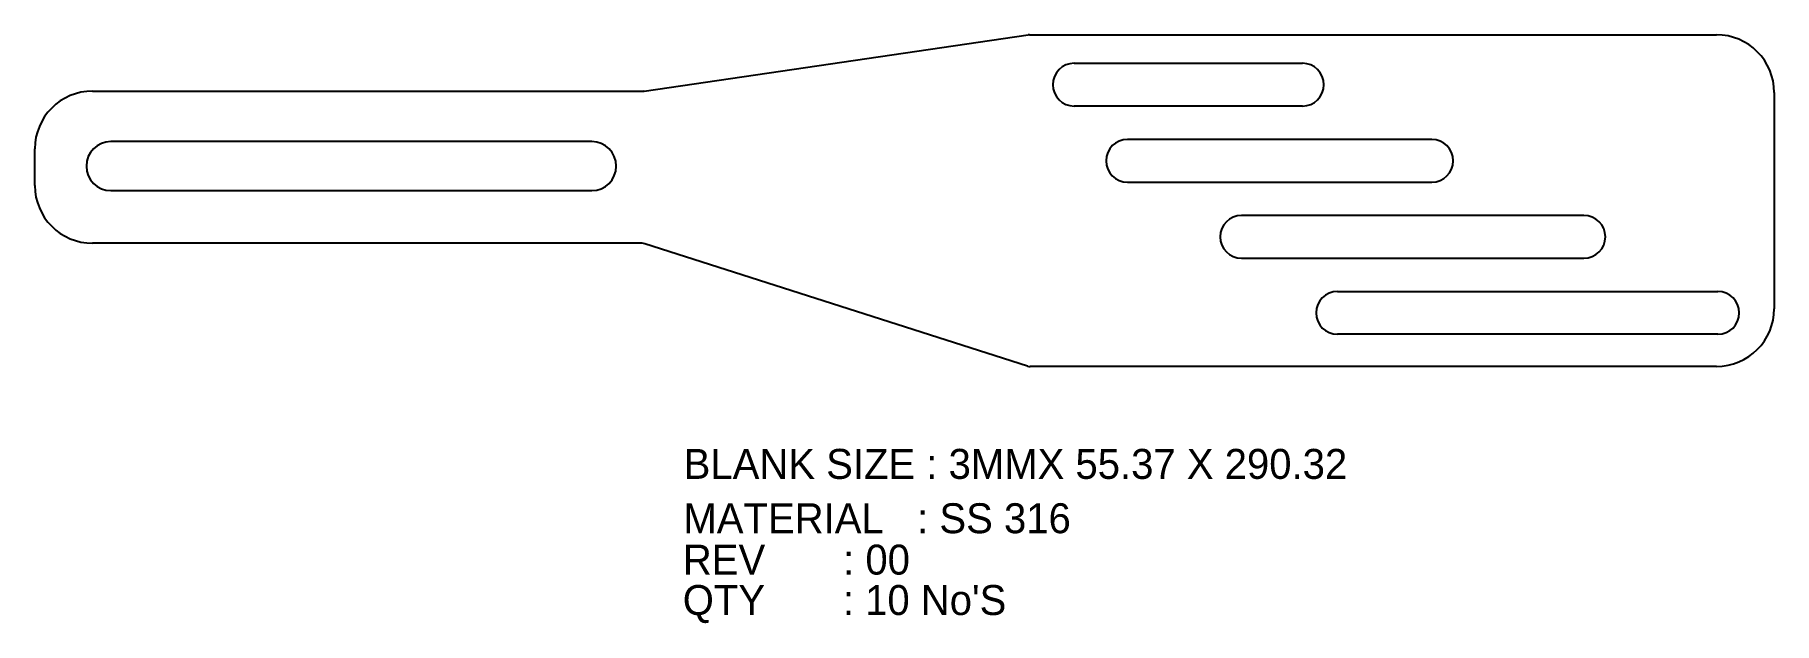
# Model space of a CAD drawing. Extents: x 1613 to 1903, y 303 to 401.
import ezdxf

# ---------------------------------------------------------------- set-up
doc = ezdxf.new("R2010")
doc.units = 0
doc.header["$MEASUREMENT"] = 0
doc.layers.add('LaserCutting', color=3, linetype='CONTINUOUS')
doc.styles.add('Roman', font='romans', dxfattribs={"bigfont": 'bigfont'})

msp = doc.modelspace()

# ---------------------------------------------------------------- linework, layer by layer
at = {"layer": 'LaserCutting', "linetype": 'CONTINUOUS'}
for p, q in [((1714.89, 391.61), (1779, 400.98)), ((1779.22, 401), (1893.85, 401)), ((1786.66, 396.24), (1824.76, 396.24)), ((1622.83, 391.6), (1714.67, 391.6)), ((1824.76, 389.1), (1786.66, 389.1)), ((1903.5, 391.35), (1903.5, 355.28)), ((1846.35, 383.54), (1795.55, 383.54)), ((1613.18, 375.85), (1613.18, 381.95)), ((1706.14, 383.17), (1625.88, 383.17)), ((1625.88, 374.99), (1706.14, 374.99)), ((1795.55, 376.4), (1846.35, 376.4)), ((1871.75, 370.84), (1814.6, 370.84)), ((1714.55, 366.2), (1622.83, 366.2)), ((1778.89, 345.7), (1715, 366.13)), ((1814.6, 363.7), (1871.75, 363.7)), ((1830.6, 358.14), (1894.1, 358.14)), ((1894.1, 351), (1830.6, 351)), ((1893.85, 345.63), (1779.34, 345.63))]:
    msp.add_line(p, q, dxfattribs=at)
for centre, radius, start, end in [((1779.22, 399.5), 1.5, 90, 98.3133), ((1893.85, 391.35), 9.65, 0, 90), ((1786.66, 392.67), 3.57, 90, 270), ((1824.76, 392.67), 3.57, 270, 90), ((1622.83, 381.95), 9.65, 90, 180), ((1714.67, 393.1), 1.5, 270, 278.3133), ((1795.55, 379.97), 3.57, 90, 270), ((1846.35, 379.97), 3.57, 270, 90), ((1625.88, 379.08), 4.09, 90, 270), ((1706.14, 379.08), 4.09, 270, 90), ((1622.83, 375.85), 9.65, 180, 270), ((1814.6, 367.27), 3.57, 90, 270), ((1871.75, 367.27), 3.57, 270, 90), ((1714.55, 364.7), 1.5, 72.2679, 90), ((1830.6, 354.57), 3.57, 90, 270), ((1894.1, 354.57), 3.57, 270, 90), ((1893.85, 355.28), 9.65, 270, 360), ((1779.34, 347.13), 1.5, 252.2679, 270)]:
    msp.add_arc(centre, radius, start, end, dxfattribs=at)

# ---------------------------------------------------------------- texts
at = {"layer": 'LaserCutting', "attachment_point": 1, "style": 'Roman'}
for s, insert, char_height, width in [('{\\fVrinda|b0|i0|c0|p2;BLANK SIZE : 3MMX 55.37 X 290.32}', (1721.48, 331.87), 5, 167.5047), ('{\\fVrinda|b0|i0|c0|p2;MATERIAL   : SS 316}', (1721.44, 322.8), 5, 119.1355), ('{\\fVrinda|b0|i0|c0|p2;REV       : 00}', (1721.35, 315.89), 5, 98.1546), ("{\\fVrinda|b0|i0|c0|p2;\\H1.171x;QTY     \\H0.9994x;  : 10 No'S}", (1721.33, 309.15), 4.2684, 98.1546)]:
    msp.add_mtext(s, dxfattribs=dict(at, insert=insert, char_height=char_height, width=width))

doc.saveas('drawing.dxf')
